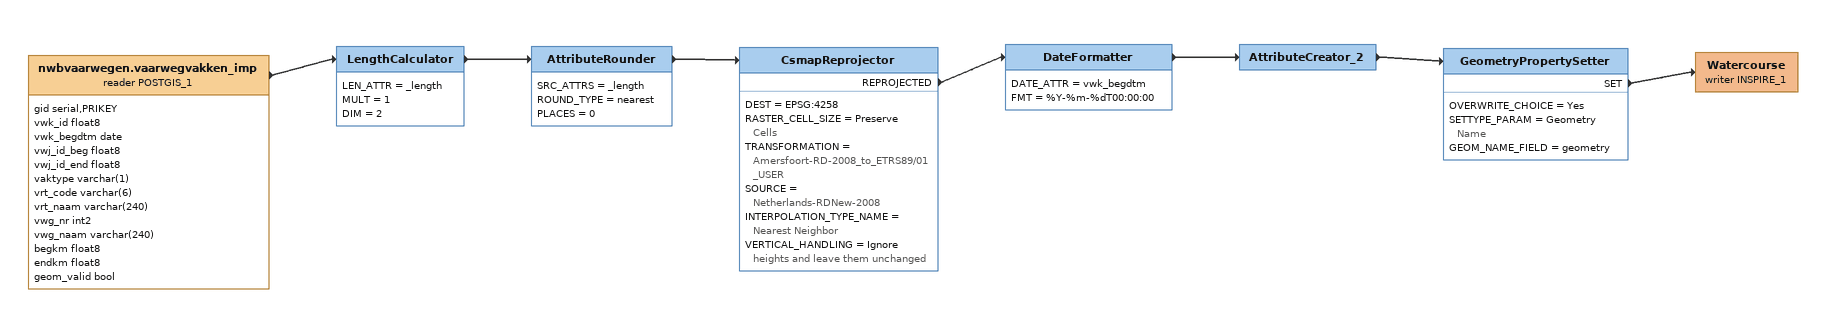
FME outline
nwbvaarwegen.vaarwegvakken_imp (reader POSTGIS_1)
    attributes: gid serial,PRIKEY, vwk_id float8, vwk_begdtm date, vwj_id_beg float8, vwj_id_end float8, vaktype varchar(1), vrt_code varchar(6), vrt_naam varchar(240), vwg_nr int2, vwg_naam varchar(240), begkm float8, endkm float8, geom_valid bool
    -> LengthCalculator
LengthCalculator
    LEN_ATTR = _length
    MULT = 1
    DIM = 2
    -> AttributeRounder
AttributeRounder
    SRC_ATTRS = _length
    ROUND_TYPE = nearest
    PLACES = 0
    -> CsmapReprojector
CsmapReprojector
    DEST = EPSG:4258
    RASTER_CELL_SIZE = Preserve Cells
    TRANSFORMATION = Amersfoort-RD-2008_to_ETRS89/01_USER
    SOURCE = Netherlands-RDNew-2008
    INTERPOLATION_TYPE_NAME = Nearest Neighbor
    VERTICAL_HANDLING = Ignore heights and leave them unchanged
    REPROJECTED -> DateFormatter
DateFormatter
    DATE_ATTR = vwk_begdtm
    FMT = %Y-%m-%dT00:00:00
    -> AttributeCreator_2
AttributeCreator_2
    -> GeometryPropertySetter
GeometryPropertySetter
    OVERWRITE_CHOICE = Yes
    SETTYPE_PARAM = Geometry Name
    GEOM_NAME_FIELD = geometry
    SET -> Watercourse (writer INSPIRE_1)
Watercourse (writer INSPIRE_1)
